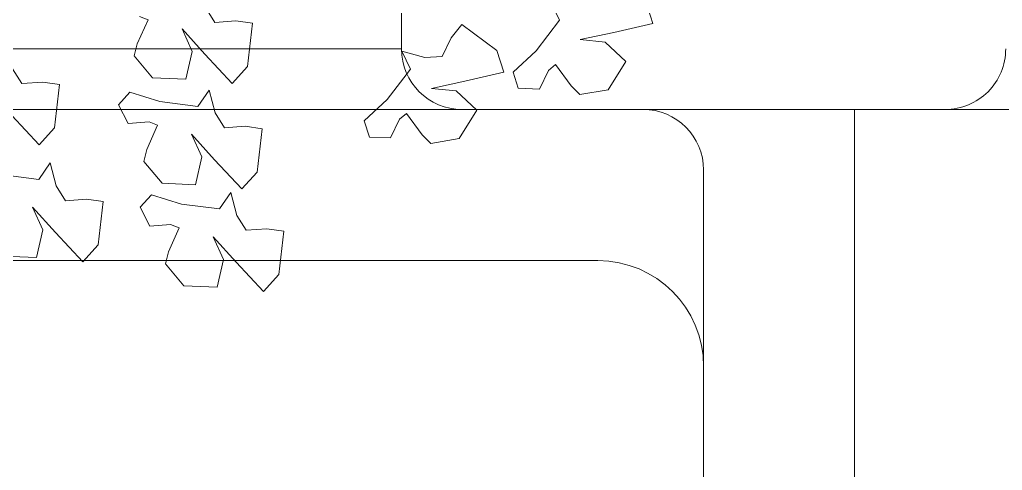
# Model space of a CAD drawing. Header units: metres. Extents: x 8 to 2416, y -346 to 476.
# Drawn here: x 215.709 to 216.36, y -173.852 to -173.554 of the extents above; entities that cross this region are included whole.
import ezdxf

# ---------------------------------------------------------------- set-up
doc = ezdxf.new("R2010")
doc.units = ezdxf.units.M
doc.linetypes.add('0', pattern=[0])
doc.layers.get('0').update_dxf_attribs({"color": 250, "linetype": '0', "lineweight": 20})
for name, color, linetype, lineweight in [('A-DOOR', 35, 'Continuous', 5), ('A-WALL', 250, 'Continuous', 20), ('ARBOLES', 86, 'Continuous', 0), ('baños', 140, 'Continuous', 0), ('muros bajitos', 252, 'Continuous', 5)]:
    doc.layers.add(name, color=color, linetype=linetype, lineweight=lineweight)
doc.styles.get("Standard").update_dxf_attribs({"font": 'arial.ttf', "height": 0.1875})

# ---------------------------------------------------------------- blocks, each defined once
blk = doc.blocks.new('TREES')
at = {"layer": 'ARBOLES', "color": 252, "true_color": 0x8da178}
for p, q in [((0.13588, -0.11185), (0.13389, -0.10712)), ((0.11255, -0.10929), (0.11486, -0.11312)), ((0.12734, -0.11473), (0.13588, -0.11185)), ((0.11486, -0.11312), (0.1103, -0.12047)), ((0.11997, -0.11702), (0.12734, -0.11473)), ((0.09306, -0.11613), (0.09095, -0.11935)), ((0.10147, -0.12122), (0.09306, -0.11613)), ((0.12557, -0.11706), (0.11997, -0.11702)), ((0.13067, -0.12095), (0.12557, -0.11706)), ((0.03756, -0.12087), (0.03512, -0.11775)), ((0.09095, -0.11935), (0.08933, -0.12375)), ((0.02047, -0.12116), (0.02247, -0.12171)), ((0.02247, -0.12171), (0.02058, -0.12736)), ((0.04219, -0.12007), (0.03756, -0.12087)), ((0.04603, -0.12029), (0.04219, -0.12007)), ((0.04583, -0.13012), (0.04603, -0.12029)), ((0.10346, -0.12594), (0.10147, -0.12122)), ((0.1103, -0.12047), (0.10558, -0.12573)), ((0.12725, -0.12769), (0.13067, -0.12095)), ((0.0303, -0.12301), (0.03597, -0.12825)), ((0.03307, -0.12788), (0.0303, -0.12301)), ((0.08013, -0.12338), (0.08245, -0.12722)), ((0.0854, -0.12431), (0.08013, -0.12338)), ((0.08933, -0.12375), (0.0854, -0.12431)), ((0.11345, -0.12461), (0.11493, -0.12316)), ((0.11493, -0.12316), (0.11888, -0.12762)), ((0.09493, -0.12882), (0.10346, -0.12594)), ((0.10558, -0.12573), (0.10707, -0.12927)), ((0.11183, -0.12902), (0.11345, -0.12461)), ((0.02058, -0.12736), (0.02012, -0.13012)), ((0.03224, -0.13424), (0.03307, -0.12788)), ((0.03597, -0.12825), (0.04273, -0.1342)), ((0.08245, -0.12722), (0.07788, -0.13456)), ((0.11888, -0.12762), (0.12103, -0.12939)), ((0.12103, -0.12939), (0.12725, -0.12769)), ((0.02012, -0.13012), (0.0247, -0.13465)), ((0.04273, -0.1342), (0.04583, -0.13012)), ((0.08755, -0.13111), (0.09493, -0.12882)), ((0.10707, -0.12927), (0.11183, -0.12902)), ((0.09315, -0.13115), (0.08755, -0.13111)), ((0.09825, -0.13504), (0.09315, -0.13115)), ((0.0247, -0.13465), (0.03224, -0.13424)), ((0.07788, -0.13456), (0.07316, -0.13982)), ((0.09483, -0.14178), (0.09825, -0.13504)), ((-0.00449, -0.13871), (-0.00693, -0.13559)), ((0.03767, -0.13618), (0.03551, -0.14011)), ((0.0395, -0.14121), (0.03767, -0.13618)), ((0.08103, -0.1387), (0.08251, -0.13725)), ((0.08251, -0.13725), (0.08646, -0.14171)), ((0.00014, -0.13791), (-0.00449, -0.13871)), ((0.00398, -0.13813), (0.00014, -0.13791)), ((0.00378, -0.14796), (0.00398, -0.13813)), ((0.01994, -0.13837), (0.01763, -0.14142)), ((0.02686, -0.13983), (0.01994, -0.13837)), ((0.07941, -0.14311), (0.08103, -0.1387)), ((0.01763, -0.14142), (0.02022, -0.14542)), ((0.03551, -0.14011), (0.02686, -0.13983)), ((0.04195, -0.14434), (0.0395, -0.14121)), ((0.07316, -0.13982), (0.07465, -0.14336)), ((0.08646, -0.14171), (0.08861, -0.14349)), ((0.08861, -0.14349), (0.09483, -0.14178)), ((0.04657, -0.14354), (0.04195, -0.14434)), ((0.05042, -0.14375), (0.04657, -0.14354)), ((0.05021, -0.15358), (0.05042, -0.14375)), ((0.07465, -0.14336), (0.07941, -0.14311)), ((-0.00608, -0.14609), (0.00068, -0.15204)), ((0.02022, -0.14542), (0.02485, -0.14462)), ((0.02485, -0.14462), (0.02685, -0.14517)), ((0.02685, -0.14517), (0.02496, -0.15083)), ((0.00068, -0.15204), (0.00378, -0.14796)), ((0.03468, -0.14647), (0.04036, -0.15172)), ((0.03745, -0.15134), (0.03468, -0.14647)), ((0.02496, -0.15083), (0.0245, -0.15358)), ((0.03663, -0.15771), (0.03745, -0.15134)), ((0.04036, -0.15172), (0.04712, -0.15767)), ((0.0245, -0.15358), (0.02909, -0.15811)), ((0.04712, -0.15767), (0.05021, -0.15358)), ((0.0035, -0.1559), (0.00134, -0.15982)), ((0.00534, -0.16093), (0.0035, -0.1559)), ((0.00134, -0.15982), (-0.0073, -0.15954)), ((0.02909, -0.15811), (0.03663, -0.15771)), ((0.04469, -0.15872), (0.04252, -0.16264)), ((0.04652, -0.16375), (0.04469, -0.15872)), ((0.00778, -0.16405), (0.00534, -0.16093)), ((0.02696, -0.16091), (0.02465, -0.16396)), ((0.03388, -0.16236), (0.02696, -0.16091)), ((0.01241, -0.16325), (0.00778, -0.16405)), ((0.01625, -0.16347), (0.01241, -0.16325)), ((0.01605, -0.1733), (0.01625, -0.16347)), ((0.02465, -0.16396), (0.02724, -0.16796)), ((0.04252, -0.16264), (0.03388, -0.16236)), ((0.04896, -0.16688), (0.04652, -0.16375)), ((0.00052, -0.16619), (0.00619, -0.17143)), ((0.00328, -0.17106), (0.00052, -0.16619)), ((0.05359, -0.16608), (0.04896, -0.16688)), ((0.05743, -0.16629), (0.05359, -0.16608)), ((0.02724, -0.16796), (0.03187, -0.16716)), ((0.03187, -0.16716), (0.03387, -0.16771)), ((0.03387, -0.16771), (0.03198, -0.17337)), ((0.05723, -0.17612), (0.05743, -0.16629)), ((0.0417, -0.16901), (0.04738, -0.17425)), ((0.04447, -0.17388), (0.0417, -0.16901)), ((0.00246, -0.17742), (0.00328, -0.17106)), ((0.00619, -0.17143), (0.01295, -0.17738)), ((0.01295, -0.17738), (0.01605, -0.1733)), ((0.03198, -0.17337), (0.03152, -0.17612)), ((0.04365, -0.18025), (0.04447, -0.17388)), ((0.04738, -0.17425), (0.05413, -0.18021)), ((0.03152, -0.17612), (0.03611, -0.18065)), ((0.05413, -0.18021), (0.05723, -0.17612)), ((-0.00508, -0.17783), (0.00246, -0.17742)), ((0.03611, -0.18065), (0.04365, -0.18025))]:
    blk.add_line(p, q, dxfattribs=at)
blk = doc.blocks.new('PL BASE 2N NASAS 09')
at = {"layer": 'A-DOOR'}
for p, q in [((165.39758, -5.37173), (165.99758, -5.37172)), ((165.35758, -5.41173), (166.03758, -5.41173)), ((166.35758, -5.41173), (169.08757, -5.41172))]:
    blk.add_line(p, q, dxfattribs=at)
at = {"layer": 'A-WALL'}
for p, q in [((165.99758, -5.25172), (165.99758, -5.37173)), ((165.99758, -5.36172), (165.99758, -5.26172)), ((166.03758, -5.41173), (166.15753, -5.41173)), ((166.35757, -5.41173), (166.15753, -5.41173))]:
    blk.add_line(p, q, dxfattribs=at)
for centre, start, end in [((166.03758, -5.37173), 180, 270), ((166.35758, -5.37173), 269.99069, 0)]:
    blk.add_arc(centre, 0.04, start, end, dxfattribs=at)
at = {"layer": 'muros bajitos'}
for p, q in [((166.29755, -5.41172), (166.29755, -6.03173)), ((166.19753, -5.45173), (166.19755, -6.03179)), ((165.29815, -5.51173), (166.12755, -5.51173))]:
    blk.add_line(p, q, dxfattribs=at)
for centre, radius, start in [((166.15753, -5.45173), 0.04, 0.00154), ((166.12755, -5.58173), 0.07, 0)]:
    blk.add_arc(centre, radius, start, 90, dxfattribs=at)
at = {"layer": 'baños', "linetype": 'Continuous', "flags": 8}
for tag, p in [('MODELNUMBER', (167.1329, -5.63062, 0)), ('TRADENAME', (167.1329, -5.63066, 0)), ('PRODUCT', (167.1329, -5.6307, 0)), ('MATERIAL', (167.1329, -5.63074, 0)), ('MODELNUMBER', (168.30765, -5.63062, 0)), ('TRADENAME', (168.30765, -5.63066, 0)), ('PRODUCT', (168.30765, -5.6307, 0)), ('MATERIAL', (168.30765, -5.63074, 0))]:
    blk.add_attdef(tag, p, '', height=0.0000254, rotation=180.00008, dxfattribs=at)
blk = doc.blocks.new('PL MUEBLES 2N NASAS 09')
blk.add_blockref('PL BASE 2N NASAS 09', (49.91428, 62.71701))
at = {"layer": 'ARBOLES', "xscale": 2.935254890295517, "yscale": 2.935254890295517, "zscale": 2.935254890295517, "rotation": 354.6252016265699}
blk.add_blockref('TREES', (215.71179, 57.72645), dxfattribs=at)

msp = doc.modelspace()

# ---------------------------------------------------------------- block references
msp.add_blockref('PL MUEBLES 2N NASAS 09', (0.05, -230.9185))

doc.saveas('drawing.dxf')
